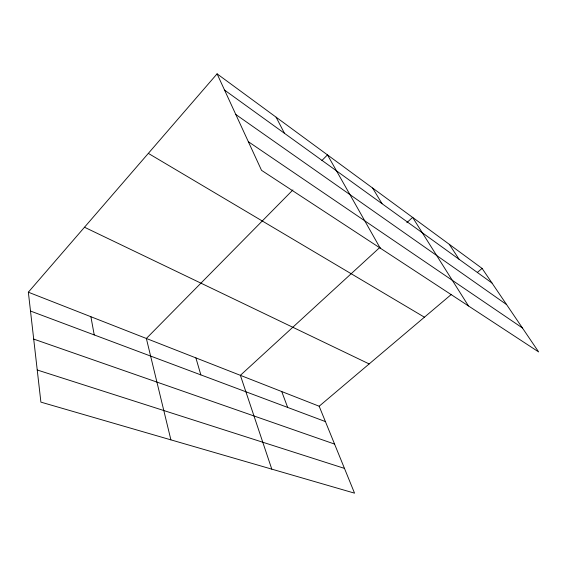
<?xml version="1.0" encoding="UTF-8"?>
<svg xmlns="http://www.w3.org/2000/svg" width="567" height="567" viewBox="0 0 567 567"><rect width="100%" height="100%" fill="white"/><g stroke="black" fill="none" stroke-linecap="round" stroke-linejoin="round"><path stroke-width="0.85" d="M28.35 292.203L319.164 406.227L354.545 493.155L40.902 402.131L28.35 292.203L217.076 73.845L482.099 268.411L538.65 351.937L261.536 170.334L217.076 73.845M292.898 189.931L146.357 338.471L170.901 439.864M321.907 160.518L327.471 154.883L380.166 248.077M379.982 247.304L240.38 375.333L271.791 469.143M406.851 222.668L412.606 217.388L468.498 305.967M319.164 406.227L451.389 294.386M477.428 272.358L482.099 268.411M37.238 369.996L344.46 468.392M33.708 339.094L334.565 444.081M30.505 311.042L325.408 421.579M84.49 227.239L369.16 363.936M148.334 153.374L424.421 317.194M248.339 141.693L522.42 327.96M235.808 114.491L506.579 304.564M224.56 90.089L492 283.032M449.284 244.32L459.121 259.31M372.618 188.031L382.052 203.709M276.079 117.163L284.485 133.316M281.728 391.549L287.66 407.425M195.884 357.89L200.846 374.886M90.89 316.719L94.235 334.927"/></g></svg>
